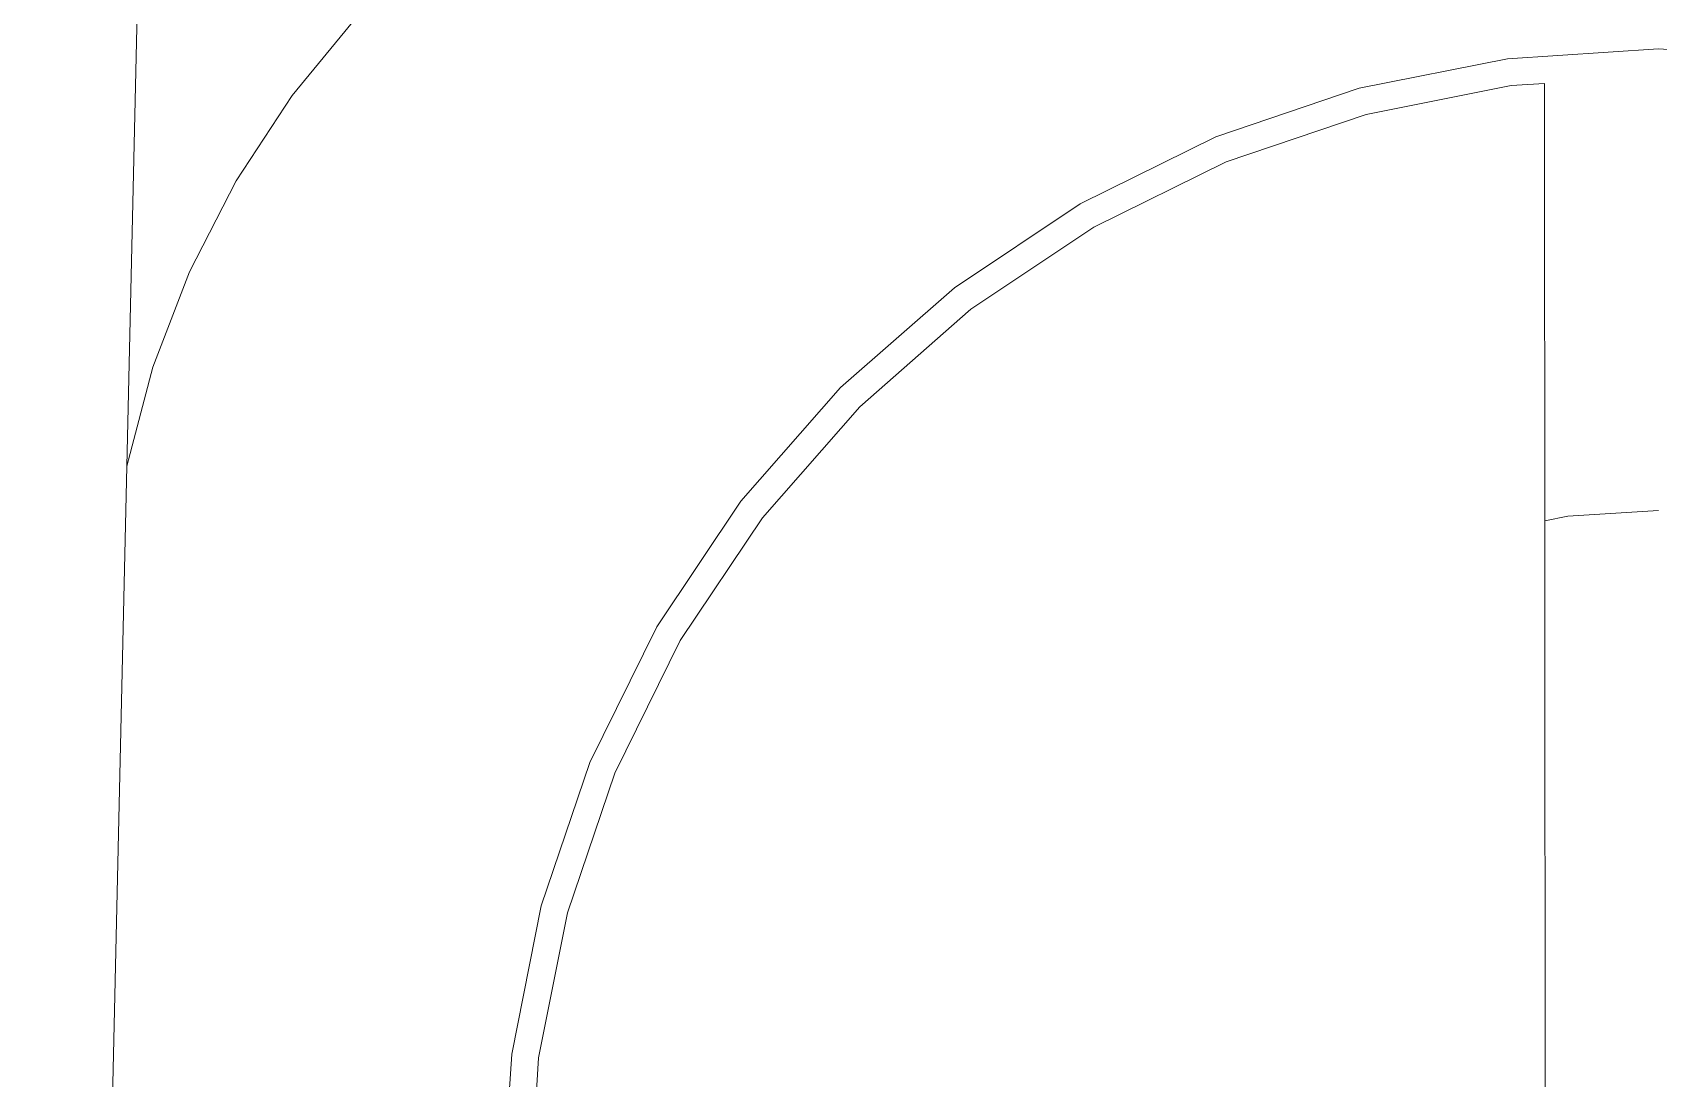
# Model space of a CAD drawing. Header units: inches. Extents: x -827 to 154, y -802 to 207.
# Drawn here: x -509.675 to -507.486, y -196.788 to -195.379 of the extents above; entities that cross this region are included whole.
import ezdxf

# ---------------------------------------------------------------- set-up
doc = ezdxf.new("R2010")
doc.units = ezdxf.units.IN
doc.header["$MEASUREMENT"] = 0
doc.layers.add('Layer0', color=7, linetype='Continuous', lineweight=9)
doc.layers.add('Miter_Saw_Station_skp', color=8, linetype='Continuous', lineweight=9)

# ---------------------------------------------------------------- blocks, each defined once
blk = doc.blocks.new('Miter_Saw_Station_skp_120-402560-Level 1')
at = {"layer": 'Layer0'}
for p, q in [((1.8064, 0), (1.8042, 3.9839)), ((1.8042, 3.9839), (1.8064, 0)), ((3.2678, 1.4158), (3.2819, 1.6313)), ((3.2678, 1.4158), (3.2819, 1.6313)), ((3.2259, 1.2053), (3.2678, 1.4158)), ((3.2259, 1.2053), (3.2678, 1.4158)), ((3.1569, 1.0021), (3.2259, 1.2053)), ((3.1569, 1.0021), (3.2259, 1.2053)), ((3.062, 0.8096), (3.1569, 1.0021)), ((3.062, 0.8096), (3.1569, 1.0021)), ((2.9427, 0.6311), (3.062, 0.8096)), ((2.9427, 0.6311), (3.062, 0.8096)), ((2.8012, 0.4698), (2.9427, 0.6311)), ((2.8012, 0.4698), (2.9427, 0.6311)), ((2.6398, 0.3282), (2.8012, 0.4698)), ((2.8012, 0.4698), (2.6398, 0.3282)), ((2.6398, 0.3282), (2.4614, 0.209)), ((2.6398, 0.3282), (2.4614, 0.209)), ((2.2689, 0.1141), (2.4614, 0.209)), ((2.4614, 0.209), (2.2689, 0.1141)), ((2.0656, 0.0451), (2.2689, 0.1141)), ((2.2689, 0.1141), (2.0656, 0.0451)), ((1.8551, 0.0032), (2.0656, 0.0451)), ((2.0656, 0.0451), (1.8551, 0.0032)), ((1.8064, 0), (1.8551, 0.0032)), ((1.8064, 0), (1.8551, 0.0032))]:
    blk.add_line(p, q, dxfattribs=at)
blk = doc.blocks.new('Miter_Saw_Station_skp_115-402555-Level 1')
at = {"layer": 'Layer0'}
for p, q in [((8.5999, 2.6378), (8.7368, 8.6614)), ((8.7368, 8.6614), (8.5999, 2.6378)), ((8.0406, 3.4925), (8.0549, 3.7118)), ((8.0549, 3.7118), (8.0406, 3.4925)), ((7.9977, 3.2769), (8.0406, 3.4925)), ((7.9977, 3.2769), (8.0406, 3.4925)), ((7.927, 3.0688), (7.9977, 3.2769)), ((7.9977, 3.2769), (7.927, 3.0688)), ((7.8298, 2.8717), (7.927, 3.0688)), ((7.8298, 2.8717), (7.927, 3.0688)), ((7.7077, 2.6889), (7.8298, 2.8717)), ((7.7077, 2.6889), (7.8298, 2.8717)), ((6.5064, 2.7109), (6.5397, 2.7175)), ((6.5064, 2.7109), (6.5397, 2.7175)), ((6.3746, 2.7022), (6.5064, 2.7109)), ((6.3746, 2.7022), (6.5064, 2.7109)), ((7.5628, 2.5236), (7.7077, 2.6889)), ((7.5628, 2.5236), (7.7077, 2.6889)), ((8.5999, 2.6378), (8.5557, 0.69)), ((8.5557, 0.69), (8.5999, 2.6378)), ((8.5618, 2.4943), (8.5999, 2.6378)), ((8.5999, 2.6378), (8.5618, 2.4943)), ((7.3975, 2.3787), (7.5628, 2.5236)), ((7.3975, 2.3787), (7.5628, 2.5236)), ((8.5086, 2.3557), (8.5618, 2.4943)), ((8.5618, 2.4943), (8.5086, 2.3557)), ((7.2148, 2.2566), (7.3975, 2.3787)), ((7.2148, 2.2566), (7.3975, 2.3787)), ((8.4409, 2.2235), (8.5086, 2.3557)), ((8.5086, 2.3557), (8.4409, 2.2235)), ((7.2148, 2.2566), (7.0177, 2.1594)), ((7.0177, 2.1594), (7.2148, 2.2566)), ((8.4409, 2.2235), (8.3596, 2.0993)), ((8.4409, 2.2235), (8.3596, 2.0993)), ((6.8095, 2.0888), (7.0177, 2.1594)), ((6.8095, 2.0888), (7.0177, 2.1594)), ((6.594, 2.0459), (6.8095, 2.0888)), ((6.594, 2.0459), (6.8095, 2.0888)), ((8.3596, 2.0993), (8.2654, 1.9844)), ((8.2654, 1.9844), (8.3596, 2.0993)), ((6.1553, 2.0459), (6.3746, 2.0315)), ((6.3746, 2.0315), (6.594, 2.0459)), ((6.3746, 2.0315), (6.594, 2.0459))]:
    blk.add_line(p, q, dxfattribs=at)
blk = doc.blocks.new('Miter_Saw_Station_skp_112-402552-Level 1')
for name, p in [('Miter_Saw_Station_skp_115-402555-Level 1', (0, 2.5809)), ('Miter_Saw_Station_skp_120-402560-Level 1', (4.7337, 4.6627))]:
    blk.add_blockref(name, p)
blk = doc.blocks.new('Miter_Saw_Station_skp_24-402464-Level 1')
at = {"rotation": 90.00000000000001}
blk.add_blockref('Miter_Saw_Station_skp_112-402552-Level 1', (35.6646, 7.212), dxfattribs=at)
blk = doc.blocks.new('Miter_Saw_Station_skp_1-402441-Level 1')
at = {"xscale": 0.9269999999999998, "yscale": 0.9269999999999998, "zscale": 0.9269999999999998, "rotation": 180}
blk.add_blockref('Miter_Saw_Station_skp_24-402464-Level 1', (27.9036, 71.9204), dxfattribs=at)
blk = doc.blocks.new('Miter_Saw_Station_skp-402418-Level 1')
blk.add_blockref('Miter_Saw_Station_skp_1-402441-Level 1', (0, 0))

msp = doc.modelspace()

# ---------------------------------------------------------------- block references
at = {"layer": 'Miter_Saw_Station_skp', "color": 7, "rotation": 269.9999999999997}
msp.add_blockref('Miter_Saw_Station_skp-402418-Level 1', (-566.811294, -196.282674), dxfattribs=at)

doc.saveas('drawing.dxf')
